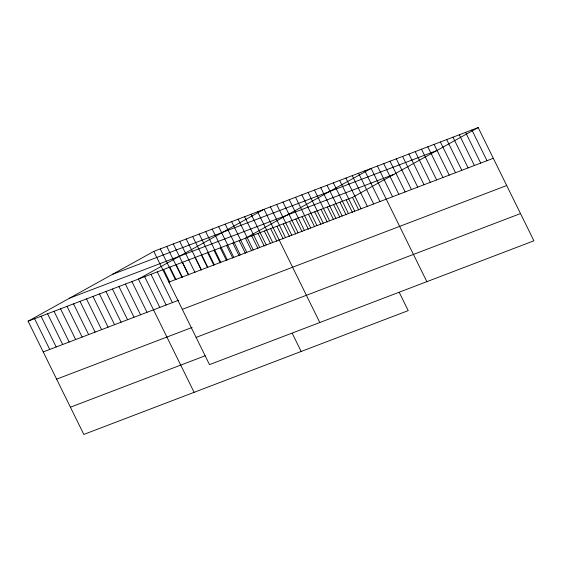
<?xml version="1.0" encoding="UTF-8"?>
<svg xmlns="http://www.w3.org/2000/svg" width="562" height="562" viewBox="0 0 562 562"><rect width="100%" height="100%" fill="white"/><g stroke="black" fill="none" stroke-linecap="round" stroke-linejoin="round"><path stroke-width="0.84" d="M399.287 292.465L408.216 310.61L83.815 434.426L28.1 321.197L153.784 251.39L478.185 127.574L533.9 240.803L209.5 364.619L153.784 251.39M28.1 321.197L352.5 197.381L478.185 127.574M112.309 274.425L436.709 150.609M69.576 298.162L393.976 174.346M168.902 282.11L493.303 158.294M43.218 351.924L178.702 300.213M182.299 309.339L506.699 185.523M56.614 379.146L192.099 327.435M196.103 337.39L520.503 213.574M70.419 407.204L205.116 355.788M471.883 129.977L487.001 160.697M465.589 132.379L480.707 163.099M459.294 134.782L474.412 165.509M452.993 137.184L468.111 167.912M446.699 139.587L461.816 170.314M440.397 141.989L455.515 172.717M434.103 144.392L449.221 175.119M427.808 146.801L442.926 177.522M421.507 149.204L436.625 179.924M415.213 151.607L430.33 182.334M408.911 154.009L424.029 184.736M402.617 156.412L417.735 187.139M396.322 158.814L411.44 189.542M390.021 161.217L405.139 191.944M383.727 163.626L398.844 194.347M377.425 166.029L392.55 196.749M426.846 281.66L371.131 168.431L245.446 238.239L251.65 250.849M364.836 170.834L379.954 201.561M358.535 173.237L373.653 203.964M352.241 175.639L367.358 206.366M345.939 178.042L361.064 208.769M352.5 197.381L358.704 209.984M339.645 180.444L354.762 211.172M346.199 199.784L352.402 212.387M333.35 182.854L348.468 213.574M339.905 202.187L346.108 214.796M327.049 185.256L342.167 215.977M333.61 204.589L339.813 217.199M320.754 187.659L335.872 218.386M327.309 206.992L333.512 219.602M314.453 190.061L329.578 220.789M321.014 209.401L327.217 222.004M308.159 192.464L323.276 223.191M314.72 211.804L320.916 224.407M301.864 194.866L316.982 225.594M308.419 214.206L314.622 226.809M295.563 197.269L310.681 227.996M302.124 216.609L308.327 229.212M289.268 199.679L304.386 230.399M295.823 219.011L302.026 231.614M282.974 202.081L298.092 232.801M289.528 221.414L295.731 234.024M276.673 204.484L291.79 235.204M283.234 223.817L289.43 236.426M270.378 206.886L285.496 237.614M276.933 226.226L283.136 238.829M319.799 322.525L264.077 209.289L138.393 279.096L194.115 392.332M270.638 228.629L276.841 241.231M257.593 211.769L272.711 242.489M264.337 231.031L270.54 243.634M251.102 214.241L266.219 244.969M258.042 233.434L264.245 246.037M244.618 216.721L259.735 247.442M251.748 235.836L257.944 248.439M238.126 219.194L253.244 249.921M292.233 333.322L301.162 351.475M231.642 221.674L246.76 252.394M239.152 240.641L245.355 253.251M225.151 224.147L240.269 254.874M232.851 243.044L239.054 255.654M218.66 226.627L233.785 257.347M226.556 245.453L232.759 258.056M212.176 229.099L227.294 259.827M220.262 247.856L226.465 260.459M205.685 231.579L220.803 262.299M213.96 250.259L220.163 262.861M199.201 234.052L214.319 264.779M207.666 252.661L213.869 265.264M192.71 236.532L207.828 267.252M201.365 255.064L207.568 267.667M186.226 239.005L201.344 269.732M195.07 257.466L201.273 270.076M179.735 241.484L194.979 272.479M182.474 262.278L188.677 274.881M173.251 243.957L188.368 274.685M176.18 264.681L182.383 277.284M166.759 246.437L181.877 277.157M169.879 267.083L176.082 279.686M160.268 248.91L175.386 279.637M163.584 269.486L169.787 282.089M157.29 271.889L172.408 302.616M150.988 274.291L166.106 305.018M144.694 276.694L159.812 307.421M131.908 281.576L147.026 312.303M125.417 284.049L140.535 314.776M118.933 286.529L134.051 317.256M112.442 289.001L127.56 319.729M105.958 291.481L121.076 322.209M99.467 293.954L114.585 324.681M92.983 296.434L108.101 327.161M86.492 298.907L101.61 329.634M80.001 301.387L95.126 332.114M73.517 303.859L88.634 334.587M67.026 306.339L82.143 337.067M60.541 308.812L75.659 339.539M54.05 311.292L69.168 342.019M47.566 313.765L62.684 344.492M41.075 316.244L56.193 346.972M34.591 318.717L49.709 349.445"/></g></svg>
